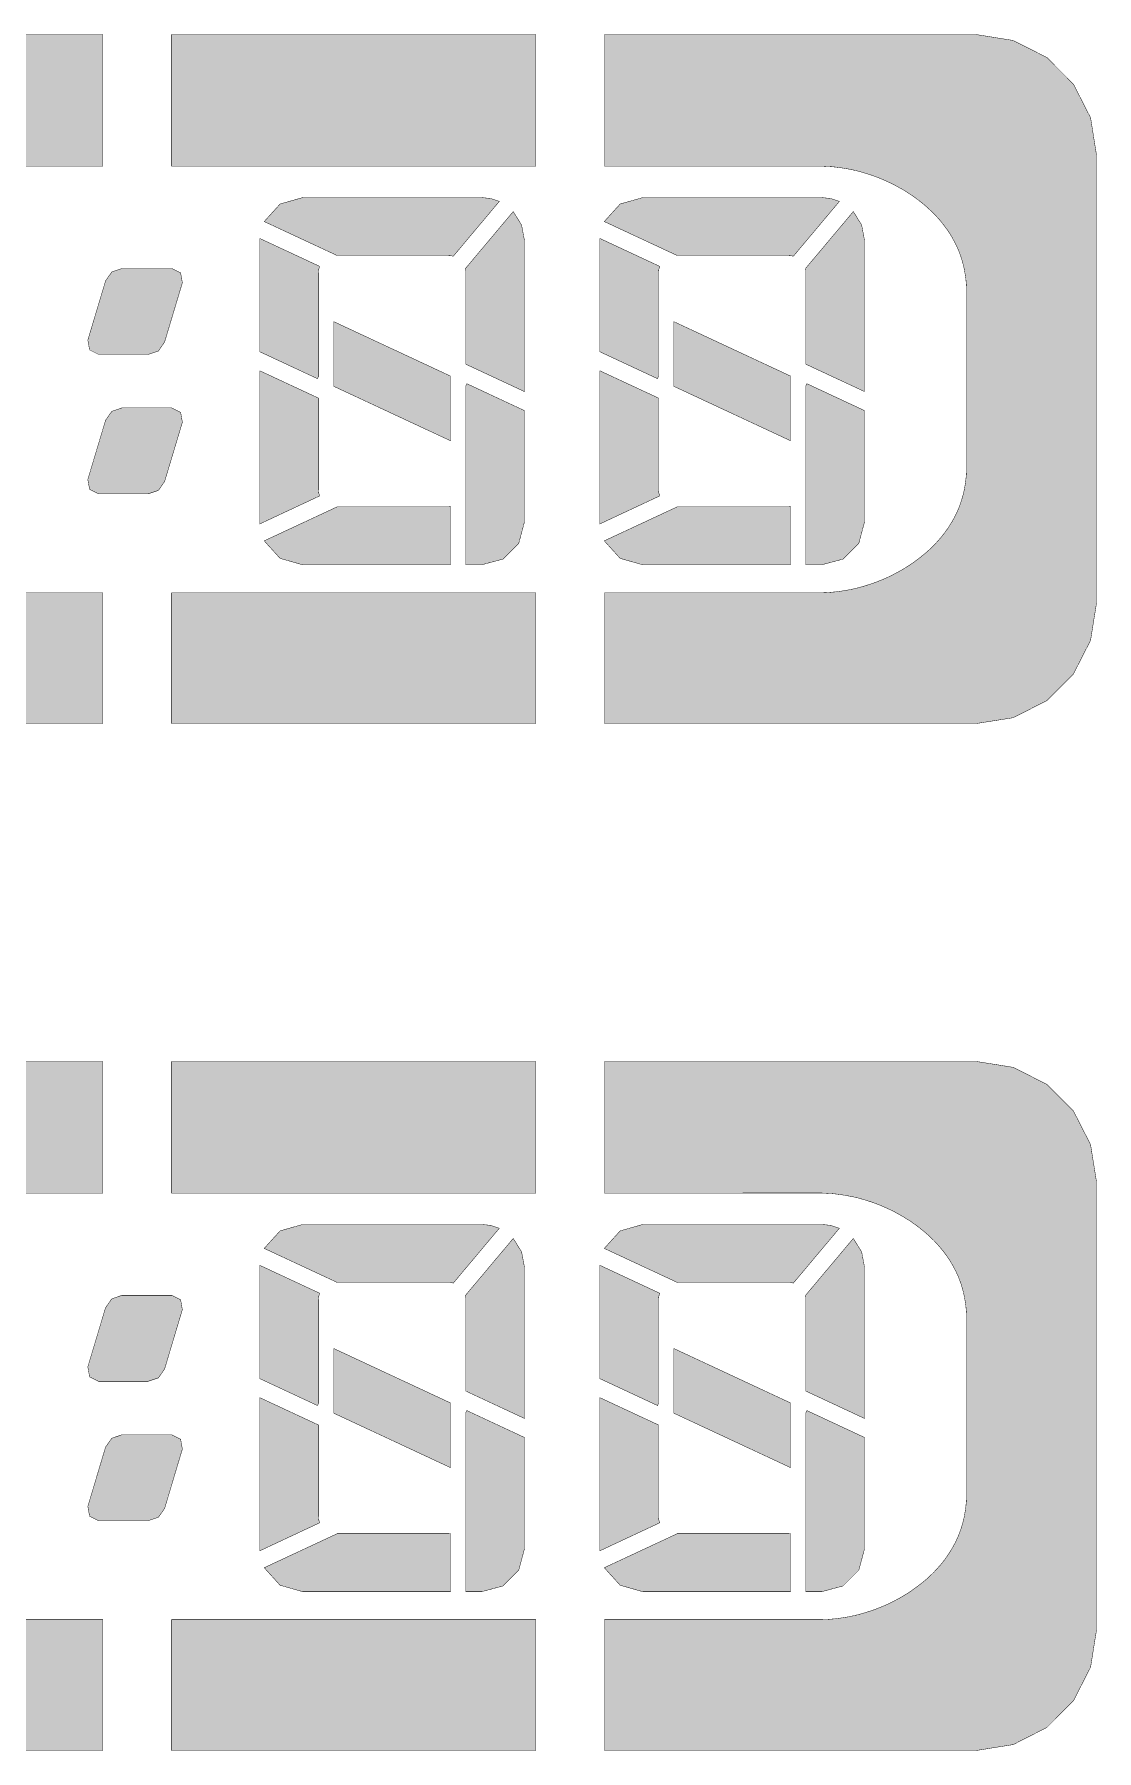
# Model space of a CAD drawing. Header units: millimetres. Extents: x 11.2 to 78.9, y -80.1 to -18.9.
# Drawn here: x 61.79 to 74.15, y -39.01 to -19.05 of the extents above; entities that cross this region are included whole.
import ezdxf

# ---------------------------------------------------------------- set-up
doc = ezdxf.new("R2010")
doc.units = ezdxf.units.MM
doc.header["$MEASUREMENT"] = 0
doc.layers.add('Top-Paste-Mask-Layer', color=7, linetype='Continuous', true_color=0x808080)

msp = doc.modelspace()

# ---------------------------------------------------------------- hatches: boundary and pattern name
at = {"layer": 'Top-Paste-Mask-Layer'}
for points in [[(54.405, -20.588), (54.405, -19.056), (62.588, -19.056), (62.588, -20.587)], [(63.388, -20.587), (63.388, -19.056), (67.623, -19.056), (67.623, -20.587)], [(72.746, -27.066), (68.423, -27.066), (68.423, -25.546), (70.95, -25.546), (71.004, -25.544), (71.058, -25.54), (71.112, -25.535), (71.165, -25.528), (71.218, -25.52), (71.27, -25.511), (71.322, -25.5), (71.373, -25.488), (71.423, -25.474), (71.473, -25.459), (71.523, -25.443), (71.572, -25.426), (71.62, -25.407), (71.668, -25.388), (71.715, -25.367), (71.762, -25.344), (71.807, -25.321), (71.852, -25.297), (71.897, -25.271), (71.94, -25.244), (71.983, -25.217), (72.024, -25.188), (72.065, -25.158), (72.105, -25.127), (72.144, -25.095), (72.182, -25.063), (72.218, -25.029), (72.254, -24.994), (72.288, -24.958), (72.321, -24.921), (72.353, -24.883), (72.383, -24.844), (72.412, -24.803), (72.439, -24.762), (72.465, -24.72), (72.489, -24.676), (72.512, -24.632), (72.533, -24.586), (72.552, -24.54), (72.569, -24.492), (72.584, -24.443), (72.598, -24.393), (72.609, -24.341), (72.618, -24.289), (72.626, -24.235), (72.631, -24.18), (72.634, -24.124), (72.635, -24.066), (72.635, -22.066), (72.634, -22.009), (72.631, -21.952), (72.626, -21.897), (72.618, -21.844), (72.609, -21.791), (72.598, -21.74), (72.584, -21.689), (72.569, -21.64), (72.552, -21.592), (72.533, -21.546), (72.512, -21.5), (72.489, -21.456), (72.465, -21.412), (72.439, -21.37), (72.412, -21.329), (72.383, -21.289), (72.353, -21.25), (72.321, -21.211), (72.288, -21.174), (72.254, -21.138), (72.218, -21.104), (72.182, -21.07), (72.144, -21.037), (72.105, -21.005), (72.065, -20.974), (72.024, -20.944), (71.983, -20.915), (71.94, -20.888), (71.897, -20.861), (71.852, -20.836), (71.807, -20.811), (71.762, -20.788), (71.715, -20.766), (71.668, -20.745), (71.62, -20.725), (71.572, -20.706), (71.523, -20.689), (71.473, -20.673), (71.423, -20.658), (71.373, -20.644), (71.322, -20.632), (71.27, -20.621), (71.218, -20.612), (71.165, -20.604), (71.112, -20.597), (71.058, -20.592), (71.004, -20.589), (70.95, -20.586), (68.423, -20.587), (68.423, -19.056), (72.746, -19.056), (73.178, -19.125), (73.569, -19.323), (73.878, -19.633), (74.077, -20.023), (74.146, -20.456), (74.146, -25.666), (74.077, -26.099), (73.878, -26.489), (73.569, -26.799), (73.178, -26.998)], [(67.199, -20.996), (66.664, -21.633), (66.637, -21.628), (66.61, -21.626), (65.314, -21.626), (64.464, -21.23), (64.649, -21.026), (64.913, -20.951), (66.992, -20.951), (67.098, -20.962)], [(71.155, -20.996), (70.62, -21.633), (70.593, -21.628), (70.566, -21.626), (69.27, -21.626), (68.42, -21.23), (68.605, -21.026), (68.869, -20.951), (70.948, -20.951), (71.054, -20.962)], [(67.492, -21.451), (67.492, -23.207), (66.81, -22.889), (66.81, -21.826), (66.809, -21.801), (66.804, -21.777), (67.361, -21.114), (67.458, -21.27)], [(71.448, -21.451), (71.448, -23.207), (70.766, -22.889), (70.766, -21.826), (70.765, -21.801), (70.76, -21.777), (71.317, -21.114), (71.414, -21.27)], [(64.414, -21.427), (65.109, -21.751), (65.098, -21.788), (65.094, -21.826), (65.094, -23.033), (65.084, -23.057), (64.413, -22.744), (64.413, -21.451), (64.413, -21.439)], [(68.37, -21.427), (69.065, -21.751), (69.054, -21.788), (69.05, -21.826), (69.05, -23.033), (69.04, -23.057), (68.369, -22.744), (68.369, -21.451), (68.369, -21.439)], [(63.113, -22.775), (62.537, -22.775), (62.433, -22.723), (62.412, -22.608), (62.619, -21.918), (62.692, -21.815), (62.811, -21.775), (63.387, -21.775), (63.492, -21.827), (63.512, -21.942), (63.305, -22.632), (63.233, -22.735)], [(65.274, -23.146), (65.274, -22.394), (66.63, -23.026), (66.63, -23.778)], [(69.23, -23.146), (69.23, -22.394), (70.586, -23.026), (70.586, -23.778)], [(65.109, -24.42), (64.414, -24.745), (64.413, -24.733), (64.413, -24.721), (64.413, -22.965), (65.094, -23.282), (65.094, -24.346), (65.098, -24.384)], [(66.992, -25.221), (66.81, -25.221), (66.81, -23.138), (66.821, -23.115), (67.492, -23.428), (67.492, -24.721), (67.425, -24.971), (67.242, -25.154)], [(69.065, -24.42), (68.37, -24.745), (68.369, -24.733), (68.369, -24.721), (68.369, -22.965), (69.05, -23.282), (69.05, -24.346), (69.054, -24.384)], [(70.948, -25.221), (70.766, -25.221), (70.766, -23.138), (70.777, -23.115), (71.448, -23.428), (71.448, -24.721), (71.381, -24.971), (71.198, -25.154)], [(63.113, -24.396), (62.537, -24.396), (62.433, -24.344), (62.412, -24.229), (62.619, -23.539), (62.692, -23.436), (62.811, -23.396), (63.387, -23.396), (63.492, -23.448), (63.512, -23.563), (63.305, -24.253), (63.233, -24.356)], [(66.63, -25.221), (64.913, -25.221), (64.649, -25.146), (64.464, -24.942), (65.314, -24.546), (66.61, -24.546), (66.62, -24.545), (66.63, -24.545)], [(70.586, -25.221), (68.869, -25.221), (68.605, -25.146), (68.42, -24.942), (69.27, -24.546), (70.566, -24.546), (70.576, -24.545), (70.586, -24.545)], [(62.588, -27.066), (54.405, -27.066), (54.405, -25.546), (62.588, -25.546)], [(67.623, -27.066), (63.388, -27.066), (63.388, -25.546), (67.623, -25.546)], [(54.405, -32.526), (54.405, -30.994), (62.588, -30.994), (62.588, -32.525)], [(63.388, -32.525), (63.388, -30.994), (67.623, -30.994), (67.623, -32.525)], [(72.746, -39.005), (68.423, -39.005), (68.423, -37.484), (70.95, -37.484), (71.004, -37.482), (71.058, -37.478), (71.112, -37.473), (71.165, -37.466), (71.218, -37.458), (71.27, -37.449), (71.322, -37.438), (71.373, -37.426), (71.423, -37.412), (71.473, -37.397), (71.523, -37.381), (71.572, -37.364), (71.62, -37.345), (71.668, -37.326), (71.715, -37.305), (71.762, -37.282), (71.807, -37.259), (71.852, -37.235), (71.897, -37.209), (71.94, -37.183), (71.983, -37.155), (72.024, -37.126), (72.065, -37.096), (72.105, -37.065), (72.144, -37.034), (72.182, -37.001), (72.218, -36.967), (72.254, -36.932), (72.288, -36.896), (72.321, -36.859), (72.353, -36.821), (72.383, -36.782), (72.412, -36.741), (72.439, -36.7), (72.465, -36.658), (72.489, -36.614), (72.512, -36.57), (72.533, -36.524), (72.552, -36.478), (72.569, -36.43), (72.584, -36.381), (72.598, -36.331), (72.609, -36.279), (72.618, -36.227), (72.626, -36.173), (72.631, -36.118), (72.634, -36.062), (72.635, -36.004), (72.635, -34.004), (72.634, -33.947), (72.631, -33.89), (72.626, -33.835), (72.618, -33.782), (72.609, -33.729), (72.598, -33.678), (72.584, -33.627), (72.569, -33.578), (72.552, -33.53), (72.533, -33.484), (72.512, -33.438), (72.489, -33.394), (72.465, -33.35), (72.439, -33.308), (72.412, -33.267), (72.383, -33.227), (72.353, -33.188), (72.321, -33.15), (72.288, -33.112), (72.254, -33.076), (72.218, -33.042), (72.182, -33.008), (72.144, -32.975), (72.105, -32.943), (72.065, -32.912), (72.024, -32.882), (71.983, -32.853), (71.94, -32.826), (71.897, -32.799), (71.852, -32.774), (71.807, -32.749), (71.762, -32.726), (71.715, -32.704), (71.668, -32.683), (71.62, -32.663), (71.572, -32.644), (71.523, -32.627), (71.473, -32.611), (71.423, -32.596), (71.373, -32.582), (71.322, -32.57), (71.27, -32.56), (71.218, -32.55), (71.165, -32.542), (71.112, -32.535), (71.058, -32.53), (71.004, -32.527), (70.95, -32.524), (68.423, -32.525), (68.423, -30.994), (72.746, -30.994), (73.178, -31.063), (73.569, -31.261), (73.878, -31.571), (74.077, -31.961), (74.146, -32.394), (74.146, -37.605), (74.077, -38.037), (73.878, -38.427), (73.569, -38.737), (73.178, -38.936)], [(67.199, -32.934), (66.664, -33.571), (66.637, -33.566), (66.61, -33.564), (65.314, -33.564), (64.464, -33.168), (64.649, -32.964), (64.913, -32.889), (66.992, -32.889), (67.098, -32.9)], [(71.155, -32.934), (70.62, -33.571), (70.593, -33.566), (70.566, -33.564), (69.27, -33.564), (68.42, -33.168), (68.605, -32.964), (68.869, -32.889), (70.948, -32.889), (71.054, -32.9)], [(67.492, -33.389), (67.492, -35.145), (66.81, -34.827), (66.81, -33.764), (66.809, -33.739), (66.804, -33.715), (67.361, -33.052), (67.458, -33.208)], [(71.448, -33.389), (71.448, -35.145), (70.766, -34.827), (70.766, -33.764), (70.765, -33.739), (70.76, -33.715), (71.317, -33.052), (71.414, -33.208)], [(64.414, -33.365), (65.109, -33.689), (65.098, -33.726), (65.094, -33.764), (65.094, -34.971), (65.084, -34.995), (64.413, -34.682), (64.413, -33.389), (64.413, -33.377)], [(68.37, -33.365), (69.065, -33.689), (69.054, -33.726), (69.05, -33.764), (69.05, -34.971), (69.04, -34.995), (68.369, -34.682), (68.369, -33.389), (68.369, -33.377)], [(63.113, -34.713), (62.537, -34.713), (62.433, -34.661), (62.412, -34.546), (62.619, -33.856), (62.692, -33.753), (62.811, -33.713), (63.387, -33.713), (63.492, -33.765), (63.512, -33.88), (63.305, -34.571), (63.233, -34.673)], [(65.274, -35.084), (65.274, -34.332), (66.63, -34.964), (66.63, -35.716)], [(69.23, -35.084), (69.23, -34.332), (70.586, -34.964), (70.586, -35.716)], [(65.109, -36.358), (64.414, -36.683), (64.413, -36.671), (64.413, -36.659), (64.413, -34.903), (65.094, -35.22), (65.094, -36.284), (65.098, -36.322)], [(69.065, -36.358), (68.37, -36.683), (68.369, -36.671), (68.369, -36.659), (68.369, -34.903), (69.05, -35.22), (69.05, -36.284), (69.054, -36.322)], [(66.992, -37.159), (66.81, -37.159), (66.81, -35.076), (66.821, -35.053), (67.492, -35.366), (67.492, -36.659), (67.425, -36.909), (67.242, -37.092)], [(70.948, -37.159), (70.766, -37.159), (70.766, -35.076), (70.777, -35.053), (71.448, -35.366), (71.448, -36.659), (71.381, -36.909), (71.198, -37.092)], [(63.113, -36.334), (62.537, -36.334), (62.433, -36.282), (62.412, -36.167), (62.619, -35.477), (62.692, -35.374), (62.811, -35.334), (63.387, -35.334), (63.492, -35.386), (63.512, -35.501), (63.305, -36.192), (63.233, -36.294)], [(66.63, -37.159), (64.913, -37.159), (64.649, -37.084), (64.464, -36.88), (65.314, -36.484), (66.61, -36.484), (66.62, -36.483), (66.63, -36.483)], [(70.586, -37.159), (68.869, -37.159), (68.605, -37.084), (68.42, -36.88), (69.27, -36.484), (70.566, -36.484), (70.576, -36.483), (70.586, -36.483)], [(62.588, -39.005), (54.405, -39.005), (54.405, -37.485), (62.588, -37.484)], [(67.623, -39.005), (63.388, -39.005), (63.388, -37.484), (67.623, -37.484)]]:
    msp.add_hatch(color=256, dxfattribs=at).paths.add_polyline_path(points)

# ---------------------------------------------------------------- linework, layer by layer
at = {"layer": 'Top-Paste-Mask-Layer', "const_width": 0.00508}
for points in [[(54.405, -20.588), (54.405, -19.056), (62.588, -19.056), (62.588, -20.587)], [(63.388, -20.587), (63.388, -19.056), (67.623, -19.056), (67.623, -20.587)], [(72.746, -27.066), (68.423, -27.066), (68.423, -25.546), (70.95, -25.546), (71.004, -25.544), (71.058, -25.54), (71.112, -25.535), (71.165, -25.528), (71.218, -25.52), (71.27, -25.511), (71.322, -25.5), (71.373, -25.488), (71.423, -25.474), (71.473, -25.459), (71.523, -25.443), (71.572, -25.426), (71.62, -25.407), (71.668, -25.388), (71.715, -25.367), (71.762, -25.344), (71.807, -25.321), (71.852, -25.297), (71.897, -25.271), (71.94, -25.244), (71.983, -25.217), (72.024, -25.188), (72.065, -25.158), (72.105, -25.127), (72.144, -25.095), (72.182, -25.063), (72.218, -25.029), (72.254, -24.994), (72.288, -24.958), (72.321, -24.921), (72.353, -24.883), (72.383, -24.844), (72.412, -24.803), (72.439, -24.762), (72.465, -24.72), (72.489, -24.676), (72.512, -24.632), (72.533, -24.586), (72.552, -24.54), (72.569, -24.492), (72.584, -24.443), (72.598, -24.393), (72.609, -24.341), (72.618, -24.289), (72.626, -24.235), (72.631, -24.18), (72.634, -24.124), (72.635, -24.066), (72.635, -22.066), (72.634, -22.009), (72.631, -21.952), (72.626, -21.897), (72.618, -21.844), (72.609, -21.791), (72.598, -21.74), (72.584, -21.689), (72.569, -21.64), (72.552, -21.592), (72.533, -21.546), (72.512, -21.5), (72.489, -21.456), (72.465, -21.412), (72.439, -21.37), (72.412, -21.329), (72.383, -21.289), (72.353, -21.25), (72.321, -21.211), (72.288, -21.174), (72.254, -21.138), (72.218, -21.104), (72.182, -21.07), (72.144, -21.037), (72.105, -21.005), (72.065, -20.974), (72.024, -20.944), (71.983, -20.915), (71.94, -20.888), (71.897, -20.861), (71.852, -20.836), (71.807, -20.811), (71.762, -20.788), (71.715, -20.766), (71.668, -20.745), (71.62, -20.725), (71.572, -20.706), (71.523, -20.689), (71.473, -20.673), (71.423, -20.658), (71.373, -20.644), (71.322, -20.632), (71.27, -20.621), (71.218, -20.612), (71.165, -20.604), (71.112, -20.597), (71.058, -20.592), (71.004, -20.589), (70.95, -20.586), (68.423, -20.587), (68.423, -19.056), (72.746, -19.056), (73.178, -19.125), (73.569, -19.323), (73.878, -19.633), (74.077, -20.023), (74.146, -20.456), (74.146, -25.666), (74.077, -26.099), (73.878, -26.489), (73.569, -26.799), (73.178, -26.998)], [(67.199, -20.996), (66.664, -21.633), (66.637, -21.628), (66.61, -21.626), (65.314, -21.626), (64.464, -21.23), (64.649, -21.026), (64.913, -20.951), (66.992, -20.951), (67.098, -20.962)], [(71.155, -20.996), (70.62, -21.633), (70.593, -21.628), (70.566, -21.626), (69.27, -21.626), (68.42, -21.23), (68.605, -21.026), (68.869, -20.951), (70.948, -20.951), (71.054, -20.962)], [(67.492, -21.451), (67.492, -23.207), (66.81, -22.889), (66.81, -21.826), (66.809, -21.801), (66.804, -21.777), (67.361, -21.114), (67.458, -21.27)], [(71.448, -21.451), (71.448, -23.207), (70.766, -22.889), (70.766, -21.826), (70.765, -21.801), (70.76, -21.777), (71.317, -21.114), (71.414, -21.27)], [(64.414, -21.427), (65.109, -21.751), (65.098, -21.788), (65.094, -21.826), (65.094, -23.033), (65.084, -23.057), (64.413, -22.744), (64.413, -21.451), (64.413, -21.439)], [(68.37, -21.427), (69.065, -21.751), (69.054, -21.788), (69.05, -21.826), (69.05, -23.033), (69.04, -23.057), (68.369, -22.744), (68.369, -21.451), (68.369, -21.439)], [(63.113, -22.775), (62.537, -22.775), (62.433, -22.723), (62.412, -22.608), (62.619, -21.918), (62.692, -21.815), (62.811, -21.775), (63.387, -21.775), (63.492, -21.827), (63.512, -21.942), (63.305, -22.632), (63.233, -22.735)], [(65.274, -23.146), (65.274, -22.394), (66.63, -23.026), (66.63, -23.778)], [(69.23, -23.146), (69.23, -22.394), (70.586, -23.026), (70.586, -23.778)], [(65.109, -24.42), (64.414, -24.745), (64.413, -24.733), (64.413, -24.721), (64.413, -22.965), (65.094, -23.282), (65.094, -24.346), (65.098, -24.384)], [(66.992, -25.221), (66.81, -25.221), (66.81, -23.138), (66.821, -23.115), (67.492, -23.428), (67.492, -24.721), (67.425, -24.971), (67.242, -25.154)], [(69.065, -24.42), (68.37, -24.745), (68.369, -24.733), (68.369, -24.721), (68.369, -22.965), (69.05, -23.282), (69.05, -24.346), (69.054, -24.384)], [(70.948, -25.221), (70.766, -25.221), (70.766, -23.138), (70.777, -23.115), (71.448, -23.428), (71.448, -24.721), (71.381, -24.971), (71.198, -25.154)], [(63.113, -24.396), (62.537, -24.396), (62.433, -24.344), (62.412, -24.229), (62.619, -23.539), (62.692, -23.436), (62.811, -23.396), (63.387, -23.396), (63.492, -23.448), (63.512, -23.563), (63.305, -24.253), (63.233, -24.356)], [(66.63, -25.221), (64.913, -25.221), (64.649, -25.146), (64.464, -24.942), (65.314, -24.546), (66.61, -24.546), (66.62, -24.545), (66.63, -24.545)], [(70.586, -25.221), (68.869, -25.221), (68.605, -25.146), (68.42, -24.942), (69.27, -24.546), (70.566, -24.546), (70.576, -24.545), (70.586, -24.545)], [(62.588, -27.066), (54.405, -27.066), (54.405, -25.546), (62.588, -25.546)], [(67.623, -27.066), (63.388, -27.066), (63.388, -25.546), (67.623, -25.546)], [(54.405, -32.526), (54.405, -30.994), (62.588, -30.994), (62.588, -32.525)], [(63.388, -32.525), (63.388, -30.994), (67.623, -30.994), (67.623, -32.525)], [(72.746, -39.005), (68.423, -39.005), (68.423, -37.484), (70.95, -37.484), (71.004, -37.482), (71.058, -37.478), (71.112, -37.473), (71.165, -37.466), (71.218, -37.458), (71.27, -37.449), (71.322, -37.438), (71.373, -37.426), (71.423, -37.412), (71.473, -37.397), (71.523, -37.381), (71.572, -37.364), (71.62, -37.345), (71.668, -37.326), (71.715, -37.305), (71.762, -37.282), (71.807, -37.259), (71.852, -37.235), (71.897, -37.209), (71.94, -37.183), (71.983, -37.155), (72.024, -37.126), (72.065, -37.096), (72.105, -37.065), (72.144, -37.034), (72.182, -37.001), (72.218, -36.967), (72.254, -36.932), (72.288, -36.896), (72.321, -36.859), (72.353, -36.821), (72.383, -36.782), (72.412, -36.741), (72.439, -36.7), (72.465, -36.658), (72.489, -36.614), (72.512, -36.57), (72.533, -36.524), (72.552, -36.478), (72.569, -36.43), (72.584, -36.381), (72.598, -36.331), (72.609, -36.279), (72.618, -36.227), (72.626, -36.173), (72.631, -36.118), (72.634, -36.062), (72.635, -36.004), (72.635, -34.004), (72.634, -33.947), (72.631, -33.89), (72.626, -33.835), (72.618, -33.782), (72.609, -33.729), (72.598, -33.678), (72.584, -33.627), (72.569, -33.578), (72.552, -33.53), (72.533, -33.484), (72.512, -33.438), (72.489, -33.394), (72.465, -33.35), (72.439, -33.308), (72.412, -33.267), (72.383, -33.227), (72.353, -33.188), (72.321, -33.15), (72.288, -33.112), (72.254, -33.076), (72.218, -33.042), (72.182, -33.008), (72.144, -32.975), (72.105, -32.943), (72.065, -32.912), (72.024, -32.882), (71.983, -32.853), (71.94, -32.826), (71.897, -32.799), (71.852, -32.774), (71.807, -32.749), (71.762, -32.726), (71.715, -32.704), (71.668, -32.683), (71.62, -32.663), (71.572, -32.644), (71.523, -32.627), (71.473, -32.611), (71.423, -32.596), (71.373, -32.582), (71.322, -32.57), (71.27, -32.56), (71.218, -32.55), (71.165, -32.542), (71.112, -32.535), (71.058, -32.53), (71.004, -32.527), (70.95, -32.524), (68.423, -32.525), (68.423, -30.994), (72.746, -30.994), (73.178, -31.063), (73.569, -31.261), (73.878, -31.571), (74.077, -31.961), (74.146, -32.394), (74.146, -37.605), (74.077, -38.037), (73.878, -38.427), (73.569, -38.737), (73.178, -38.936)], [(67.199, -32.934), (66.664, -33.571), (66.637, -33.566), (66.61, -33.564), (65.314, -33.564), (64.464, -33.168), (64.649, -32.964), (64.913, -32.889), (66.992, -32.889), (67.098, -32.9)], [(71.155, -32.934), (70.62, -33.571), (70.593, -33.566), (70.566, -33.564), (69.27, -33.564), (68.42, -33.168), (68.605, -32.964), (68.869, -32.889), (70.948, -32.889), (71.054, -32.9)], [(67.492, -33.389), (67.492, -35.145), (66.81, -34.827), (66.81, -33.764), (66.809, -33.739), (66.804, -33.715), (67.361, -33.052), (67.458, -33.208)], [(71.448, -33.389), (71.448, -35.145), (70.766, -34.827), (70.766, -33.764), (70.765, -33.739), (70.76, -33.715), (71.317, -33.052), (71.414, -33.208)], [(64.414, -33.365), (65.109, -33.689), (65.098, -33.726), (65.094, -33.764), (65.094, -34.971), (65.084, -34.995), (64.413, -34.682), (64.413, -33.389), (64.413, -33.377)], [(68.37, -33.365), (69.065, -33.689), (69.054, -33.726), (69.05, -33.764), (69.05, -34.971), (69.04, -34.995), (68.369, -34.682), (68.369, -33.389), (68.369, -33.377)], [(63.113, -34.713), (62.537, -34.713), (62.433, -34.661), (62.412, -34.546), (62.619, -33.856), (62.692, -33.753), (62.811, -33.713), (63.387, -33.713), (63.492, -33.765), (63.512, -33.88), (63.305, -34.571), (63.233, -34.673)], [(65.274, -35.084), (65.274, -34.332), (66.63, -34.964), (66.63, -35.716)], [(69.23, -35.084), (69.23, -34.332), (70.586, -34.964), (70.586, -35.716)], [(65.109, -36.358), (64.414, -36.683), (64.413, -36.671), (64.413, -36.659), (64.413, -34.903), (65.094, -35.22), (65.094, -36.284), (65.098, -36.322)], [(69.065, -36.358), (68.37, -36.683), (68.369, -36.671), (68.369, -36.659), (68.369, -34.903), (69.05, -35.22), (69.05, -36.284), (69.054, -36.322)], [(66.992, -37.159), (66.81, -37.159), (66.81, -35.076), (66.821, -35.053), (67.492, -35.366), (67.492, -36.659), (67.425, -36.909), (67.242, -37.092)], [(70.948, -37.159), (70.766, -37.159), (70.766, -35.076), (70.777, -35.053), (71.448, -35.366), (71.448, -36.659), (71.381, -36.909), (71.198, -37.092)], [(63.113, -36.334), (62.537, -36.334), (62.433, -36.282), (62.412, -36.167), (62.619, -35.477), (62.692, -35.374), (62.811, -35.334), (63.387, -35.334), (63.492, -35.386), (63.512, -35.501), (63.305, -36.192), (63.233, -36.294)], [(66.63, -37.159), (64.913, -37.159), (64.649, -37.084), (64.464, -36.88), (65.314, -36.484), (66.61, -36.484), (66.62, -36.483), (66.63, -36.483)], [(70.586, -37.159), (68.869, -37.159), (68.605, -37.084), (68.42, -36.88), (69.27, -36.484), (70.566, -36.484), (70.576, -36.483), (70.586, -36.483)], [(62.588, -39.005), (54.405, -39.005), (54.405, -37.485), (62.588, -37.484)], [(67.623, -39.005), (63.388, -39.005), (63.388, -37.484), (67.623, -37.484)]]:
    msp.add_lwpolyline(points, close=True, dxfattribs=at)

doc.saveas('drawing.dxf')
